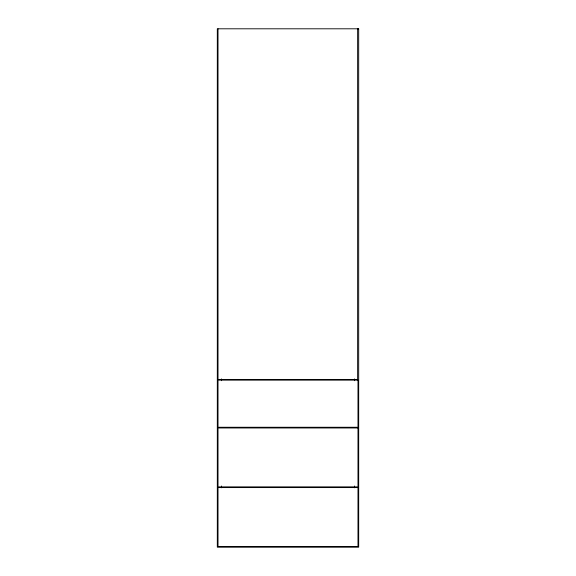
<?xml version="1.0" encoding="UTF-8"?>
<svg xmlns="http://www.w3.org/2000/svg" width="576" height="576" viewBox="0 0 576 576"><rect width="100%" height="100%" fill="white"/><g stroke="black" fill="none" stroke-linecap="round" stroke-linejoin="round"><path stroke-width="0.86" d="M357.631 28.8L357.631 379.426L218.016 379.426L218.016 28.8M354.449 378.9L354.449 380.7M354.449 486L354.449 487.8M221.551 378.9L221.551 380.7M221.551 486L221.551 487.8M358.69 28.8L217.31 28.8L217.31 547.2L358.69 547.2L358.69 28.8M357.984 380.131L218.016 380.131L218.016 427.262L357.984 427.262L357.984 380.131M357.984 427.968L218.016 427.968L218.016 486.878L357.984 486.878L357.984 427.968M357.984 487.584L218.016 487.584L218.016 546.494L357.984 546.494L357.984 487.584"/></g></svg>
